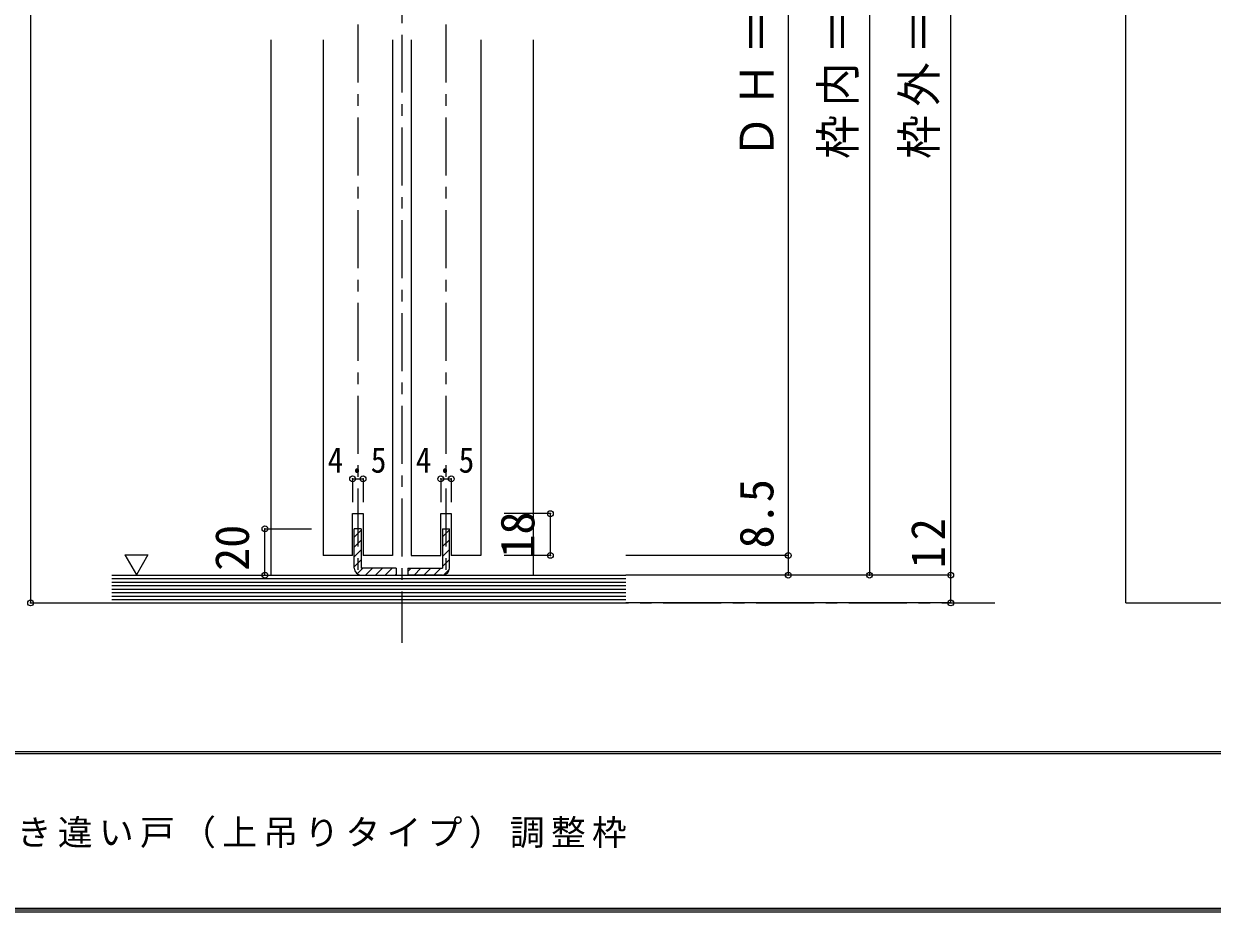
# Model space of a CAD drawing. Units: millimetres at full size, sheet at 1:5. Extents: x -973 to 977, y -718 to 696.
# Drawn here: x -693 to -181, y -701 to -318 of the extents above; entities that cross this region are included whole.
import ezdxf
from ezdxf.enums import TextEntityAlignment as Align

# ---------------------------------------------------------------- set-up
doc = ezdxf.new("R2010")
doc.units = ezdxf.units.MM
doc.header["$LTSCALE"] = 5
doc.header["$PDMODE"] = 32
doc.header["$PDSIZE"] = 2.5
doc.linetypes.add('CHAIN1', pattern=[8, 5, -1, 1, -1])
for name, color, linetype in [('0-1_通り芯', 4, 'CHAIN1'), ('0-3_仕上げ', 2, 'Continuous'), ('0-4_枠', 3, 'Continuous'), ('0-6_扉', 6, 'Continuous'), ('0-A_文字', 3, 'Continuous'), ('0-B_寸法', 7, 'Continuous'), ('0-C_ハッチ', 4, 'Continuous'), ('F-1_枠', 6, 'Continuous'), ('F-A_文字', 7, 'Continuous')]:
    doc.layers.add(name, color=color, linetype=linetype)
doc.layers.add('0-7_金物', color=7, linetype='Continuous', lineweight=18)
doc.styles.add('ＭＳ ゴシック', font='')
doc.styles.get('ＭＳ ゴシック').set_extended_font_data('MS Gothic')

msp = doc.modelspace()

# ---------------------------------------------------------------- linework, layer by layer
at = {"layer": '0-1_通り芯'}
for p, q in [((-530.29, -2.5), (-530.29, -584.625)), ((-549.29, -78.151), (-549.29, -555.5)), ((-511.29, -78.151), (-511.29, -555.5)), ((-657.681, -567.5), (-274.79, -567.5))]:
    msp.add_line(p, q, dxfattribs=at)
at = {"layer": '0-3_仕上げ'}
for p, q in [((-655.29, -555.5), (-433.79, -555.5)), ((-655.29, -567.5), (-433.79, -567.5))]:
    msp.add_line(p, q, dxfattribs=at)
at = {"layer": '0-3_仕上げ', "color": 7}
for p, q in [((-655.29, -557), (-433.79, -557)), ((-655.29, -558.5), (-433.79, -558.5)), ((-655.29, -560), (-433.79, -560)), ((-655.29, -561.5), (-433.79, -561.5)), ((-655.29, -563), (-433.79, -563)), ((-655.29, -564.5), (-433.79, -564.5)), ((-655.29, -566), (-433.79, -566))]:
    msp.add_line(p, q, dxfattribs=at)
at = {"layer": '0-4_枠', "color": 4}
for p, q in [((-586.79, -324.776), (-586.79, -555.5)), ((-473.79, -324.776), (-473.79, -555.5))]:
    msp.add_line(p, q, dxfattribs=at)
at = {"layer": '0-6_扉'}
for p, q in [((-564.29, -324.776), (-564.29, -547)), ((-534.29, -324.776), (-534.29, -547)), ((-526.29, -324.776), (-526.29, -547)), ((-496.29, -324.776), (-496.29, -547)), ((-551.54, -529), (-547.04, -529)), ((-551.54, -547), (-551.54, -529)), ((-547.04, -529), (-547.04, -547)), ((-551.54, -547), (-564.29, -547)), ((-534.29, -547), (-547.04, -547)), ((-496.29, -547), (-509.04, -547))]:
    msp.add_line(p, q, dxfattribs=at)
msp.add_lwpolyline([(-526.29, -547), (-513.54, -547), (-513.54, -529), (-509.04, -529), (-509.04, -547)], dxfattribs=at)
at = {"layer": '0-7_金物', "color": 3}
for p, q in [((-547.79, -535.5), (-550.79, -535.5)), ((-550.79, -552.5), (-550.79, -535.5)), ((-547.79, -535.5), (-547.79, -552.5)), ((-512.79, -535.5), (-509.79, -535.5)), ((-512.79, -535.5), (-512.79, -552.5)), ((-509.79, -552.5), (-509.79, -535.5)), ((-532.79, -552.5), (-547.79, -552.5)), ((-532.79, -552.5), (-532.79, -555.5)), ((-527.79, -552.5), (-527.79, -555.5)), ((-527.79, -552.5), (-512.79, -552.5)), ((-547.79, -555.5), (-532.79, -555.5)), ((-512.79, -555.5), (-527.79, -555.5))]:
    msp.add_line(p, q, dxfattribs=at)
for centre, start, end in [((-547.79, -552.5), 180, 270), ((-512.79, -552.5), 270, 0)]:
    msp.add_arc(centre, 3, start, end, dxfattribs=at)
at = {"layer": '0-A_文字'}
for q in [(-218.347, -97.5), (221.653, -567.5)]:
    msp.add_line((-218.347, -567.5), q, dxfattribs=at)
at = {"layer": '0-A_文字', "color": 7}
msp.add_line((-649.726, -546.686), (-644.726, -555.347), dxfattribs=at)
msp.add_lwpolyline([(-649.726, -546.686), (-639.726, -546.686), (-644.726, -555.347)], dxfattribs=at)
at = {"layer": '0-B_寸法', "color": 4}
for p, q in [((-690.29, -56.151), (-690.29, -567.5)), ((-328.79, -64.151), (-328.79, -555.5)), ((-293.79, -567.5), (-293.79, -64.151)), ((-363.79, -94.151), (-363.79, -555.5)), ((-551.54, -514), (-551.54, -524)), ((-551.54, -514), (-547.04, -514)), ((-547.04, -514), (-547.04, -524)), ((-513.54, -514), (-513.54, -524)), ((-513.54, -514), (-509.04, -514)), ((-509.04, -514), (-509.04, -524)), ((-466.29, -529), (-486.29, -529)), ((-466.29, -547), (-466.29, -529)), ((-589.29, -535.5), (-569.29, -535.5)), ((-589.29, -555.5), (-589.29, -535.5)), ((-466.29, -547), (-486.29, -547)), ((-363.79, -547), (-433.79, -547)), ((-589.29, -555.5), (-569.29, -555.5)), ((-293.79, -555.5), (-433.79, -555.5)), ((-690.29, -567.5), (-655.29, -567.5)), ((-293.79, -567.5), (-433.79, -567.5))]:
    msp.add_line(p, q, dxfattribs=at)
at = {"layer": '0-B_寸法'}
for p in [(-551.54, -514), (-547.04, -514), (-513.54, -514), (-509.04, -514), (-466.29, -529), (-589.29, -535.5), (-466.29, -547), (-363.79, -547), (-589.29, -555.5), (-363.79, -555.5), (-328.79, -555.5), (-328.79, -555.5), (-293.79, -555.5), (-690.29, -567.5), (-293.79, -567.5)]:
    msp.add_point(p, dxfattribs=at)
at = {"layer": '0-C_ハッチ'}
for p, q in [((-550.79, -539.145), (-547.79, -536.145)), ((-512.79, -538.982), (-509.79, -535.982)), ((-550.79, -543.388), (-547.79, -540.388)), ((-512.79, -543.225), (-509.79, -540.225)), ((-550.79, -547.631), (-547.79, -544.631)), ((-512.79, -547.468), (-509.79, -544.468)), ((-550.79, -551.873), (-547.79, -548.873)), ((-549.581, -554.907), (-547.174, -552.5)), ((-545.932, -555.5), (-542.932, -552.5)), ((-541.689, -555.5), (-538.689, -552.5)), ((-537.446, -555.5), (-534.446, -552.5)), ((-527.79, -553.982), (-526.308, -552.5)), ((-525.065, -555.5), (-522.065, -552.5)), ((-520.823, -555.5), (-517.823, -552.5)), ((-516.58, -555.5), (-513.58, -552.5)), ((-512.79, -551.71), (-509.79, -548.71)), ((-512.297, -555.459), (-509.83, -552.993)), ((-533.204, -555.5), (-532.791, -555.087))]:
    msp.add_line(p, q, dxfattribs=at)
at = {"layer": 'F-1_枠'}
for p, q in [((976.653, -631.667), (-973.347, -631.667)), ((976.653, -632.5), (-973.347, -632.5)), ((976.653, -699.167), (-973.347, -699.167)), ((976.653, -700), (-973.347, -700)), ((976.653, -700.833), (-973.347, -700.833))]:
    msp.add_line(p, q, dxfattribs=at)

# ---------------------------------------------------------------- texts
at = {"layer": '0-B_寸法', "style": 'ＭＳ ゴシック'}
for s, p in [('8.5', (-365.79, -544)), ('18', (-468.79, -548)), ('20', (-591.79, -553.707))]:
    msp.add_text(s, height=14.66, rotation=90, dxfattribs=at).set_placement(p, align=Align.BOTTOM_LEFT)
at = {"layer": '0-B_寸法', "char_height": 14.66, "attachment_point": 7, "rotation": 90, "style": 'ＭＳ ゴシック'}
for s, insert in [('\\T1.19;\\W0.95;ＤＨ＝1,983', (-366.29, -376.076)), ('\\T1.19;\\W0.95;枠内＝2,005', (-331.29, -376.076)), ('\\T1.19;\\W0.95;枠外＝2,035', (-296.29, -376.076)), ('\\T1.27;\\W0.95;12', (-296.29, -552.5))]:
    msp.add_mtext(s, dxfattribs=dict(at, insert=insert))
at = {"layer": '0-B_寸法', "char_height": 11, "attachment_point": 7, "style": 'ＭＳ ゴシック'}
for s, insert in [('\\T1.38;\\W0.9;4.5', (-562.29, -511.5)), ('\\T1.37;\\W0.9;4.5', (-524.29, -511.5))]:
    msp.add_mtext(s, dxfattribs=dict(at, insert=insert))
at = {"layer": 'F-A_文字', "insert": (-846.68, -673.333), "char_height": 11, "attachment_point": 7, "style": 'ＭＳ ゴシック'}
msp.add_mtext('\\T1.18;ピノアース\u3000H20引き違い戸（上吊りタイプ）調整枠', dxfattribs=at)

doc.saveas('drawing.dxf')
